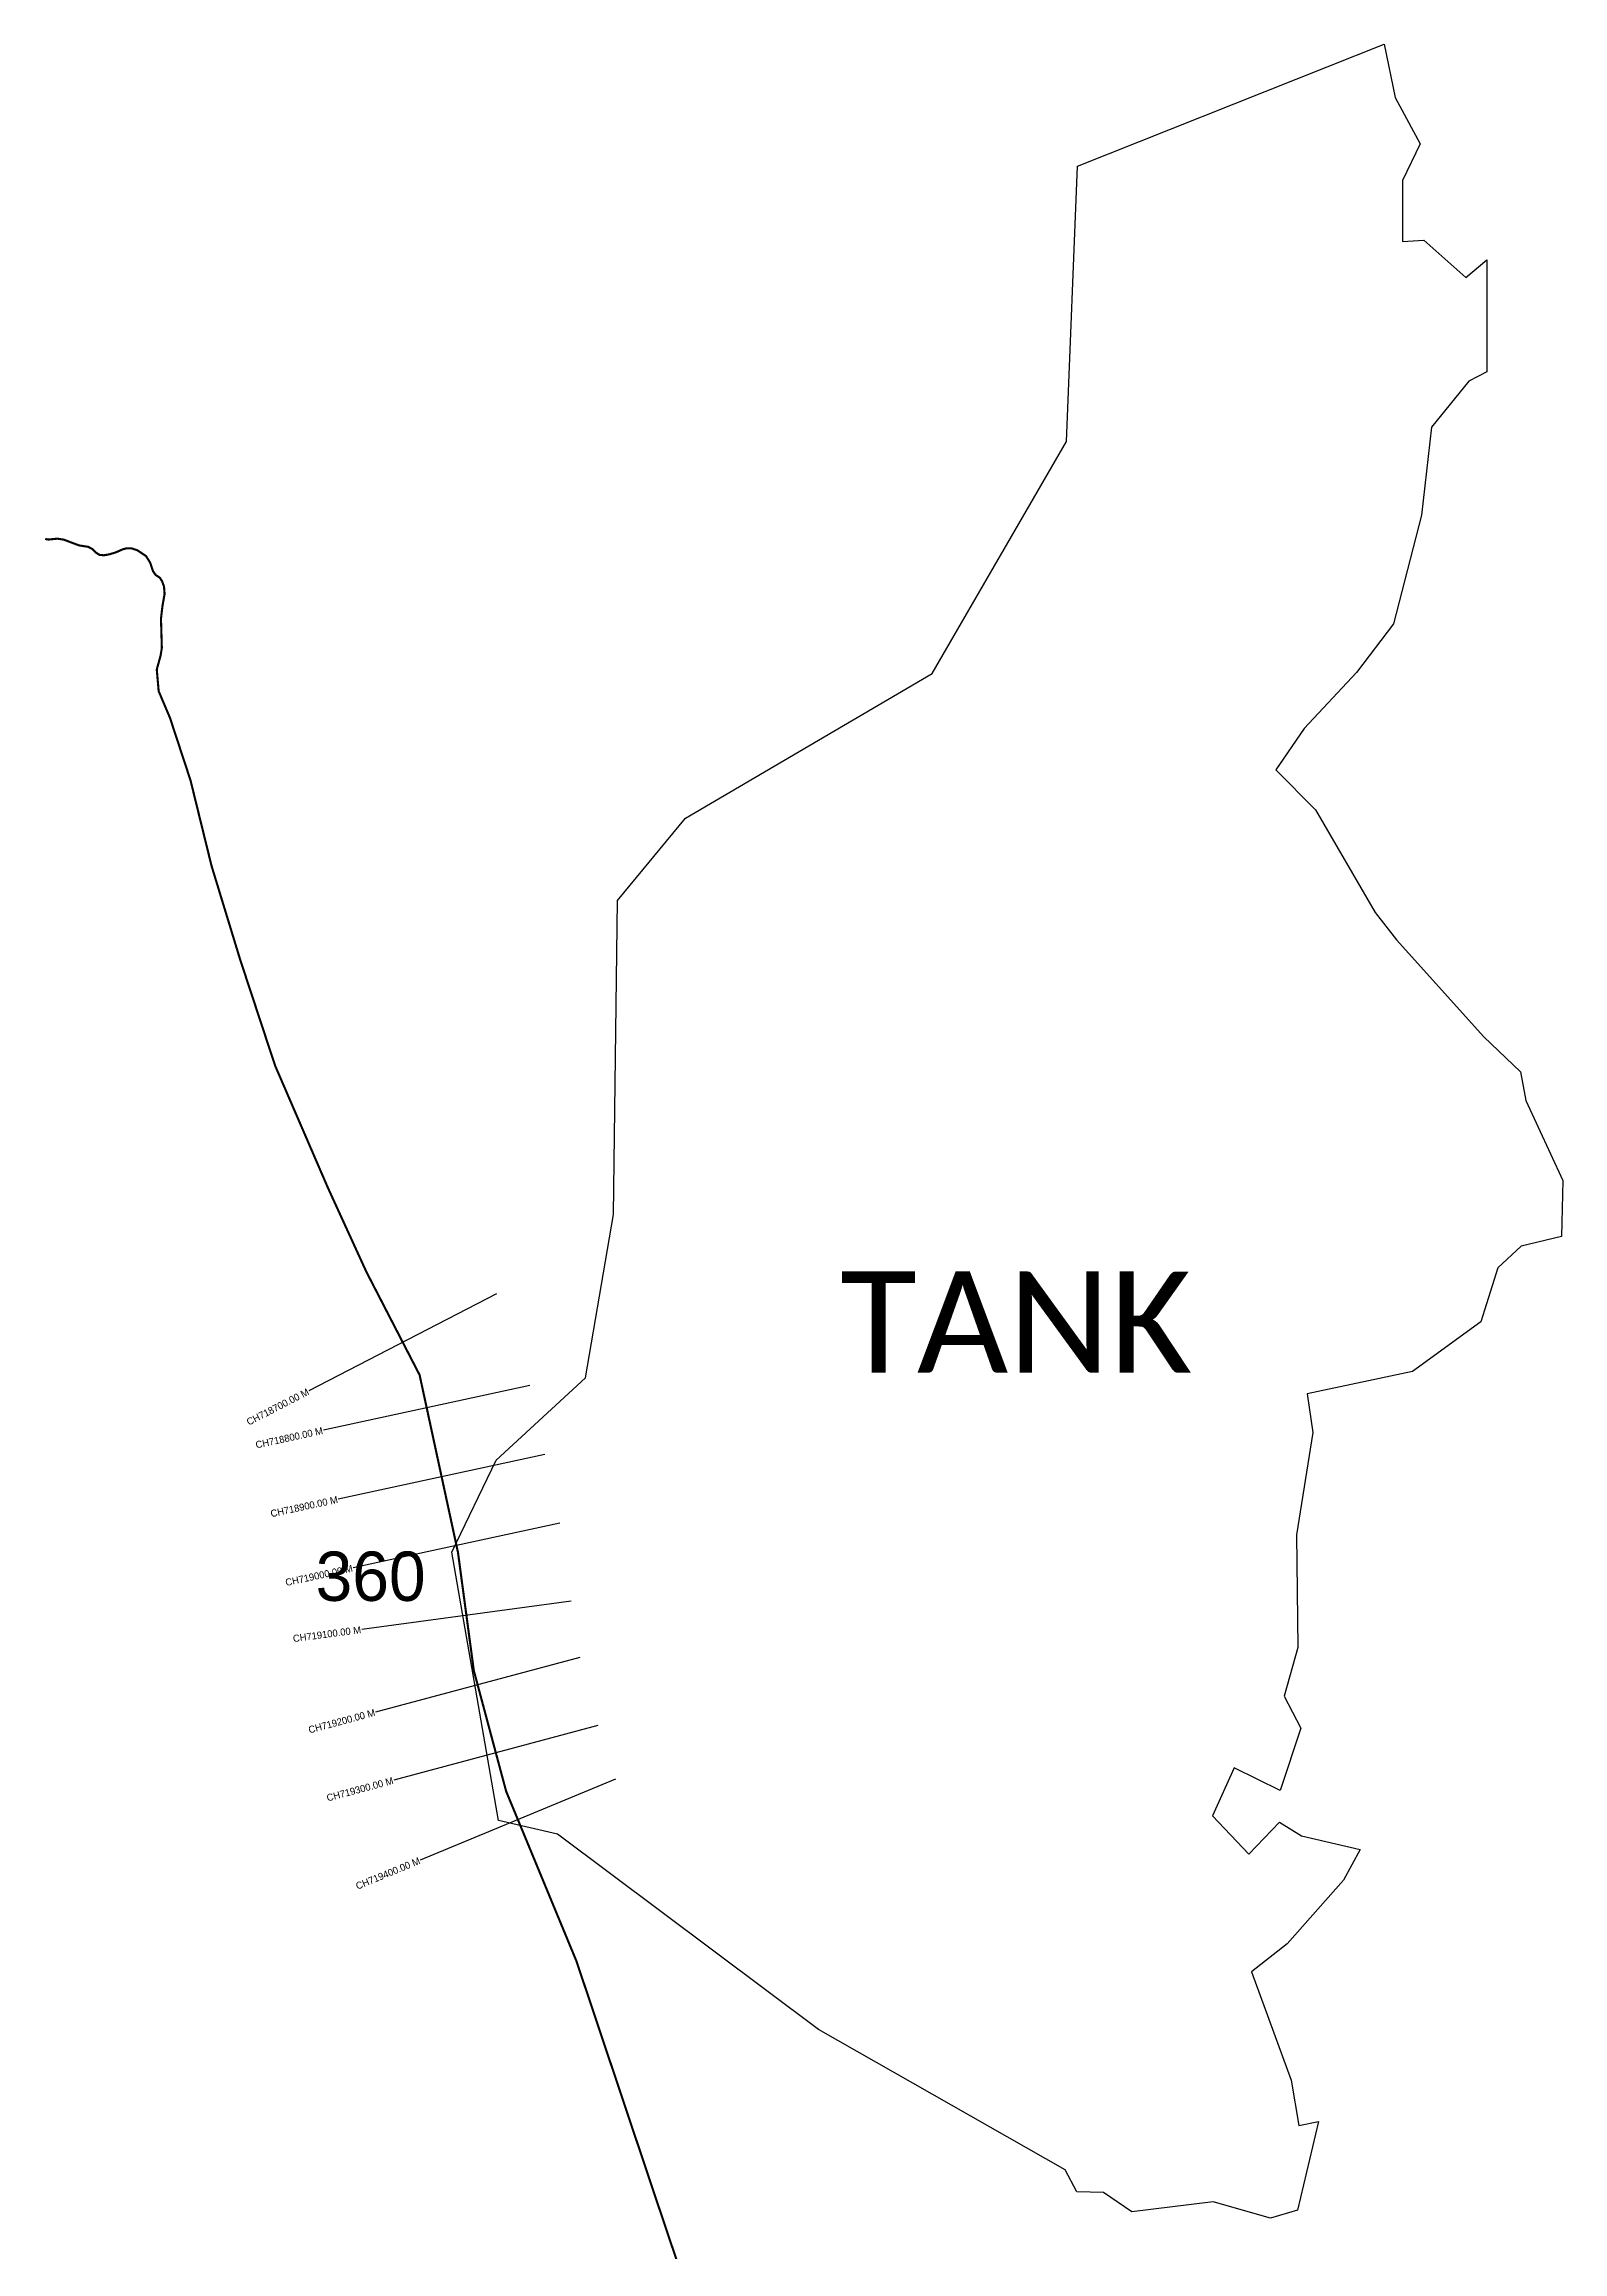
# Model space of a CAD drawing. Header units: metres. Extents: x 355286 to 357442, y 1743664 to 1748458.
# Drawn here: x 355286 to 357442, y 1745323 to 1748458 of the extents above; entities that cross this region are included whole.
import ezdxf
from ezdxf.enums import TextEntityAlignment as Align

# ---------------------------------------------------------------- set-up
doc = ezdxf.new("R2010")
doc.units = ezdxf.units.M
for name, color, linetype in [('CS', 134, 'Continuous'), ('CSMark', 6, 'Continuous'), ('NATURALLY PROTECTED', 3, 'Continuous'), ('VILLAGE NAME', 250, 'Continuous')]:
    doc.layers.add(name, color=color, linetype=linetype)

msp = doc.modelspace()

# ---------------------------------------------------------------- linework, layer by layer
at = {"color": 6}
for points in [[(357203.3, 1748381.8), (357239.2, 1748316.1), (357213.9, 1748264.1), (357213.8, 1748177.7), (357244, 1748179.3), (357303.8, 1748126.3), (357333.8, 1748151.6), (357333.8, 1747992.6), (357307.9, 1747979), (357255.2, 1747913.7), (357240.7, 1747788.8), (357201, 1747634.9), (357148.7, 1747565.7), (357074.2, 1747486.2), (357034, 1747427.2), (357090.3, 1747370.7), (357175, 1747224.8), (357205.2, 1747186), (357329.3, 1747048.4), (357381.6, 1746998.7), (357389.2, 1746958), (357441.6, 1746844.3), (357439.7, 1746764.8), (357382.4, 1746751.1), (357349.3, 1746720.2), (357325.2, 1746643.6), (357228.1, 1746573.2), (357078.6, 1746541.5), (357086.7, 1746486.5), (357063.4, 1746341.3), (357065.4, 1746181.1), (357045.9, 1746112.2), (357069.7, 1746067), (357040.3, 1745978.2), (356974.8, 1746010.3), (356944.3, 1745942.5), (356995.9, 1745888), (357039.4, 1745933.2), (357070.7, 1745913.7), (357153.7, 1745894.7), (357130.1, 1745851.2), (357050.3, 1745760.6), (356999.8, 1745720.7), (357055.9, 1745567), (357066.9, 1745502.6), (357094.5, 1745508.4), (357064.8, 1745382.3), (357026.7, 1745371.2), (356945, 1745394.4), (356829.7, 1745380), (356789.4, 1745407.6), (356751.8, 1745408.5), (356735.3, 1745439.5), (356385, 1745638.8), (356014.3, 1745916.4), (355930.8, 1745935.6), (355864.5, 1746316.8), (355927.5, 1746447.1), (356053.9, 1746564.4), (356094, 1746796.2), (356099.5, 1747242.1), (356196.2, 1747359), (356546.3, 1747564), (356736.9, 1747893.6), (356752.8, 1748284.6), (357106.9, 1748425.5), (357187.9, 1748457.7)], [(357187.9, 1748457.7), (357203.3, 1748381.8)]]:
    msp.add_lwpolyline(points, dxfattribs=at)
at = {"layer": 'CS'}
for p, q in [((355928, 1746683.3), (355661.4, 1746545.8)), ((355975.3, 1746553.1), (355682.1, 1746489.7)), ((355996.5, 1746455.4), (355703.2, 1746391.9)), ((356017.6, 1746357.6), (355724.4, 1746294.2)), ((356033.8, 1746246.9), (355736.4, 1746207)), ((356045.9, 1746167.1), (355756.1, 1746089.6)), ((356071.8, 1746070.5), (355782, 1745993)), ((356096.7, 1745994.3), (355819.5, 1745879.6))]:
    msp.add_line(p, q, dxfattribs=at)
at = {"layer": 'NATURALLY PROTECTED', "const_width": 3, "flags": 128}
msp.add_lwpolyline([(355287.1, 1747755.2), (355291.5, 1747754.3), (355304.4, 1747755.6), (355313.5, 1747754.2), (355335.3, 1747746), (355342.9, 1747744.8), (355348.2, 1747744), (355353.8, 1747741), (355359.1, 1747735.8), (355364.2, 1747732.6), (355370.4, 1747732), (355379, 1747733.5), (355388.5, 1747736.6), (355397, 1747740.4), (355401.8, 1747741.7), (355409.2, 1747742), (355418, 1747739.1), (355430.3, 1747730.8), (355436.2, 1747721.4), (355440.3, 1747709.2), (355444.1, 1747703.9), (355449.9, 1747700.1), (355453, 1747695.3), (355455.8, 1747687.6), (355456.6, 1747677.1), (355453.5, 1747659.5), (355451.5, 1747641.9), (355452.7, 1747600.5), (355450.9, 1747589.4), (355445.5, 1747569.9), (355448.2, 1747539.1), (355464.3, 1747501.1), (355493.4, 1747412.5), (355523.3, 1747290.9), (355564, 1747157.6), (355613.5, 1747007.4), (355688.5, 1746833.9), (355743.1, 1746714.6), (355818.6, 1746568.3), (355873.1, 1746316.3), (355895.6, 1746148.5), (355941.5, 1745977.1), (356041.4, 1745735.7), (356154.2, 1745398.7), (356301.1, 1744961.8)], dxfattribs=at)

# ---------------------------------------------------------------- texts
at = {"insert": (355671, 1746317.5), "char_height": 70, "attachment_point": 1}
msp.add_mtext_dynamic_manual_height_columns('360', width=95.172, gutter_width=1, heights=[0], dxfattribs=at)
at = {"layer": 'CSMark'}
for s, rotation, p in [('CH718700.00 M', 27.2765, (355660.5, 1746545.3)), ('CH718800.00 M', 12.2112, (355681.1, 1746489.4)), ('CH718900.00 M', 12.2112, (355702.3, 1746391.7)), ('CH719000.00 M', 12.2112, (355723.4, 1746294)), ('CH719100.00 M', 7.6475, (355735.4, 1746206.8)), ('CH719200.00 M', 14.9804, (355755.1, 1746089.3)), ('CH719300.00 M', 14.9804, (355781, 1745992.7)), ('CH719400.00 M', 22.4797, (355818.6, 1745879.2))]:
    msp.add_text(s, height=10, rotation=rotation, dxfattribs=at).set_placement(p, align=Align.MIDDLE_RIGHT)
at = {"layer": 'VILLAGE NAME', "insert": (356415.6, 1746715.3), "char_height": 143.7, "attachment_point": 1, "rotation": 359.9793}
msp.add_mtext_dynamic_manual_height_columns('{\\fCalibri|b0|i0|c0|p34;TANK}', width=1418, gutter_width=718.5, heights=[0], dxfattribs=at)

doc.saveas('drawing.dxf')
